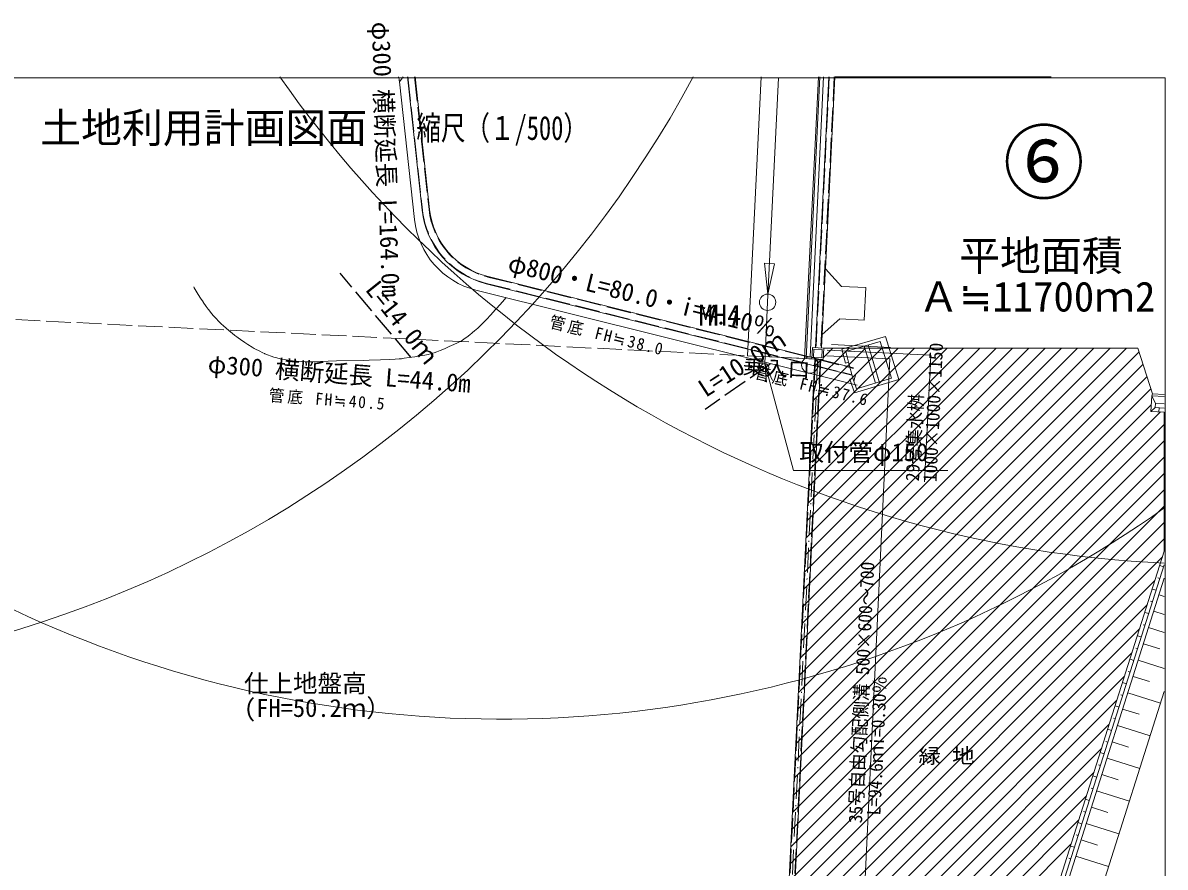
# Model space of a CAD drawing. Units: millimetres on the paper. Extents: x 0 to 420, y -4 to 310.
# Drawn here: x 140.2 to 419.8, y 103.6 to 310.3 of the extents above; entities that cross this region are included whole.
import ezdxf
from ezdxf.enums import TextEntityAlignment as Align

# ---------------------------------------------------------------- set-up
doc = ezdxf.new("R2010")
doc.units = ezdxf.units.MM
doc.linetypes.add('DASHED', pattern=[7.5, 6, -1.5])
doc.linetypes.add('DASHED_DOTTED', pattern=[9.25, 6, -1.5, 0.25, -1.5])
for name, color, linetype, lineweight in [('_0-3_①．雨水', 7, 'Continuous', 9), ('_0-5_②．汚水', 7, 'Continuous', 9), ('①．道路', 7, 'Continuous', 9), ('①．雨水', 7, 'Continuous', 9), ('②．汚水', 3, 'Continuous', 9), ('③．地下', 7, 'Continuous', 9), ('⑥．新設', 5, 'Continuous', 9), ('⑦．防火', 5, 'Continuous', 9), ('造成地', 7, 'Continuous', 9)]:
    doc.layers.add(name, color=color, linetype=linetype, lineweight=lineweight)
doc.styles.add('ＭＳ ゴシック', font='')
doc.styles.get('ＭＳ ゴシック').set_extended_font_data('MS Gothic')

msp = doc.modelspace()

# ---------------------------------------------------------------- linework, layer by layer
at = {"layer": '_0-3_①．雨水'}
for p, q in [((362.383, 228.96), (337.042, 230.165)), ((352.522, 230.831), (338.145, 231.514)), ((352.389, 228.034), (336.976, 228.767)), ((352.389, 228.034), (343.403, 39.104)), ((362.383, 228.96), (360.907, 197.933))]:
    msp.add_line(p, q, dxfattribs=at)
at = {"layer": '_0-5_②．汚水'}
for p, q in [((321.782, 226.875), (328.805, 200.665)), ((323.671, 222.722), (321.782, 226.875)), ((321.782, 226.875), (322.222, 222.334)), ((328.805, 200.665), (366.555, 200.665))]:
    msp.add_line(p, q, dxfattribs=at)
at = {"layer": '①．道路'}
for p, q in [((320.918, 297.06), (317.553, 228.799)), ((334.933, 297.06), (331.534, 228.11)), ((335.294, 297.06), (331.894, 228.092)), ((338.938, 297.06), (336.623, 250.098)), ((336.622, 250.099), (340.541, 245.773)), ((336.622, 250.099), (340.541, 245.773)), ((346.534, 245.478), (340.541, 245.773)), ((340.541, 245.773), (346.534, 245.478)), ((346.534, 245.478), (346.14, 237.488)), ((346.534, 245.478), (346.14, 237.488)), ((340.147, 237.783), (335.828, 233.991)), ((340.147, 237.783), (335.828, 233.991)), ((346.14, 237.488), (340.147, 237.783)), ((346.14, 237.488), (340.147, 237.783)), ((335.829, 233.993), (335.667, 230.709)), ((335.667, 230.709), (336.236, 230.681)), ((336.236, 230.681), (336.099, 227.885)), ((317.553, 228.799), (331.894, 228.092)), ((336.099, 227.885), (331.894, 228.092))]:
    msp.add_line(p, q, dxfattribs=at)
at = {"layer": '①．雨水'}
for p, q in [((337.436, 297.06), (334.169, 230.783)), ((338.938, 297.06), (335.667, 230.709)), ((333.302, 228.023), (333.44, 230.819)), ((333.44, 230.819), (336.236, 230.681)), ((333.721, 228.402), (333.82, 230.4)), ((333.82, 230.4), (335.817, 230.301)), ((335.719, 228.304), (335.817, 230.301)), ((336.099, 227.885), (336.236, 230.681)), ((334.031, 227.987), (324.719, 39.077)), ((335.529, 227.913), (326.217, 39.003)), ((333.302, 228.023), (336.099, 227.885)), ((333.721, 228.402), (335.719, 228.304))]:
    msp.add_line(p, q, dxfattribs=at)
at = {"layer": '①．雨水', "linetype": 'DASHED'}
for p, q in [((337.586, 297.06), (334.319, 230.776)), ((338.788, 297.06), (335.517, 230.717)), ((334.181, 227.979), (324.868, 39.069)), ((335.379, 227.92), (326.067, 39.01))]:
    msp.add_line(p, q, dxfattribs=at)
at = {"layer": '①．雨水', "linetype": 'DASHED_DOTTED'}
msp.add_line((334.78, 227.95), (325.468, 39.04), dxfattribs=at)
at = {"layer": '②．汚水'}
for p, q in [((322.484, 241.871), (325.122, 296.788)), ((321.694, 251.42), (322.579, 243.869)), ((324.191, 251.299), (321.694, 251.42)), ((322.579, 243.869), (324.191, 251.299)), ((322.484, 241.871), (321.767, 226.89))]:
    msp.add_line(p, q, dxfattribs=at)
for centre, radius in [((322.484, 241.871), 2), ((321.767, 225.89), 1)]:
    msp.add_circle(centre, radius, dxfattribs=at)
at = {"layer": '③．地下'}
for p, q in [((232.402, 295.864), (233.285, 297.06)), ((236.086, 262.106), (232.402, 295.864)), ((182.201, 245.377), (182.051, 245.623)), ((183.189, 243.78), (182.201, 245.377)), ((183.742, 242.915), (183.189, 243.78)), ((344.382, 221.563), (251.119, 244.873)), ((184.36, 241.968), (183.742, 242.915)), ((184.408, 241.896), (184.36, 241.968)), ((185.134, 240.856), (184.408, 241.896)), ((185.598, 240.214), (185.134, 240.856)), ((256.229, 240.423), (255.845, 239.989)), ((257.597, 242), (256.229, 240.423)), ((258.511, 243.073), (257.597, 242)), ((185.747, 240.02), (185.598, 240.214)), ((186.436, 239.157), (185.747, 240.02)), ((186.938, 238.548), (186.436, 239.157)), ((187.001, 238.475), (186.938, 238.548)), ((187.556, 237.869), (187.001, 238.475)), ((188.131, 237.263), (187.556, 237.869)), ((253.701, 237.664), (253.144, 237.085)), ((254.782, 238.825), (253.701, 237.664)), ((255.845, 239.989), (254.782, 238.825)), ((188.716, 236.694), (188.131, 237.263)), ((189.403, 236.048), (188.716, 236.694)), ((189.893, 235.616), (189.403, 236.048)), ((190.742, 234.89), (189.893, 235.616)), ((191.469, 234.303), (190.742, 234.89)), ((250.765, 234.863), (250.305, 234.463)), ((251.549, 235.575), (250.765, 234.863)), ((252.509, 236.472), (251.549, 235.575)), ((253.108, 237.05), (252.509, 236.472)), ((253.144, 237.085), (253.108, 237.05)), ((192.137, 233.779), (191.469, 234.303)), ((192.601, 233.434), (192.137, 233.779)), ((193.858, 232.518), (192.601, 233.434)), ((194.456, 232.096), (193.858, 232.518)), ((194.534, 232.044), (194.456, 232.096)), ((195.342, 231.523), (194.534, 232.044)), ((247.131, 232.179), (246.61, 231.923)), ((247.367, 232.312), (247.131, 232.179)), ((247.72, 232.538), (247.367, 232.312)), ((248.235, 232.894), (247.72, 232.538)), ((248.896, 233.374), (248.235, 232.894)), ((249.653, 233.945), (248.896, 233.374)), ((250.227, 234.398), (249.653, 233.945)), ((250.305, 234.463), (250.227, 234.398)), ((340.638, 230.368), (351.321, 233.519)), ((341.612, 229.818), (350.048, 232.306)), ((350.048, 232.306), (352.834, 223.293)), ((354.576, 222.988), (351.321, 233.519)), ((196.357, 230.89), (195.342, 231.523)), ((196.878, 230.58), (196.357, 230.89)), ((197.161, 230.424), (196.878, 230.58)), ((198.037, 229.967), (197.161, 230.424)), ((198.932, 229.519), (198.037, 229.967)), ((199.396, 229.301), (198.932, 229.519)), ((199.498, 229.257), (199.396, 229.301)), ((200.139, 228.999), (199.498, 229.257)), ((239.988, 229.258), (239.414, 229.129)), ((240.394, 229.365), (239.988, 229.258)), ((240.482, 229.39), (240.394, 229.365)), ((240.889, 229.524), (240.482, 229.39)), ((241.509, 229.749), (240.889, 229.524)), ((242.374, 230.085), (241.509, 229.749)), ((243.398, 230.504), (242.374, 230.085)), ((244.602, 231.017), (243.398, 230.504)), ((245.727, 231.515), (244.602, 231.017)), ((246.61, 231.923), (245.727, 231.515)), ((341.537, 226.995), (340.638, 230.368)), ((341.612, 229.818), (342.31, 227.201)), ((348.851, 222.083), (346.145, 231.151)), ((349.809, 222.369), (347.103, 231.437)), ((349.862, 222.19), (347.103, 231.437)), ((200.998, 228.673), (200.139, 228.999)), ((201.648, 228.444), (200.998, 228.673)), ((202, 228.333), (201.648, 228.444)), ((202.374, 228.238), (202, 228.333)), ((203.192, 228.052), (202.374, 228.238)), ((204.257, 227.831), (203.192, 228.052)), ((205.108, 227.669), (204.257, 227.831)), ((205.588, 227.591), (205.108, 227.669)), ((205.683, 227.579), (205.588, 227.591)), ((206.222, 227.525), (205.683, 227.579)), ((207.217, 227.449), (206.222, 227.525)), ((208.467, 227.373), (207.217, 227.449)), ((209.295, 227.336), (208.467, 227.373)), ((209.764, 227.33), (209.295, 227.336)), ((211.06, 227.338), (209.764, 227.33)), ((213.099, 227.373), (211.06, 227.338)), ((213.147, 227.374), (213.099, 227.373)), ((214.946, 227.437), (213.147, 227.374)), ((216.979, 227.509), (214.946, 227.437)), ((223.538, 227.629), (216.979, 227.509)), ((224.992, 227.667), (223.538, 227.629)), ((227.731, 227.773), (224.992, 227.667)), ((229.896, 227.871), (227.731, 227.773)), ((231.392, 227.954), (229.896, 227.871)), ((232.344, 228.021), (231.392, 227.954)), ((232.906, 228.073), (232.344, 228.021)), ((233.569, 228.155), (232.906, 228.073)), ((234.749, 228.321), (233.569, 228.155)), ((236.13, 228.535), (234.749, 228.321)), ((237.475, 228.76), (236.13, 228.535)), ((238.582, 228.962), (237.475, 228.76)), ((239.414, 229.129), (238.582, 228.962)), ((342.31, 227.201), (341.537, 226.995)), ((342.31, 227.201), (343.37, 223.338)), ((344.066, 224.39), (343.62, 222.605)), ((343.37, 223.338), (342.61, 223.086)), ((343.741, 219.68), (342.61, 223.086)), ((343.37, 223.338), (344.254, 220.673)), ((343.741, 219.68), (354.576, 222.988)), ((344.254, 220.673), (352.834, 223.293))]:
    msp.add_line(p, q, dxfattribs=at)
at = {"layer": '③．地下', "color": 3}
for p, q in [((234.364, 297.06), (237.927, 264.41)), ((236.215, 297.06), (239.756, 264.61)), ((253.651, 246.384), (343.067, 224.036)), ((254.097, 248.169), (343.513, 225.821))]:
    msp.add_line(p, q, dxfattribs=at)
at = {"layer": '③．地下', "linetype": 'DASHED'}
for p, q in [((234.485, 297.06), (238.046, 264.423)), ((236.094, 297.06), (239.637, 264.597)), ((253.68, 246.5), (343.096, 224.152)), ((254.056, 248.055), (343.484, 225.704))]:
    msp.add_line(p, q, dxfattribs=at)
at = {"layer": '③．地下', "linetype": 'DASHED', "lineweight": 25}
for p, q in [((235.286, 228.349), (217.855, 248.995)), ((323.135, 226.735), (307.183, 215.636))]:
    msp.add_line(p, q, dxfattribs=at)
at = {"layer": '③．地下'}
for centre, radius, start, end in [((222.461, 294.78), 10, 6.22762, 13.1817), ((255.968, 264.276), 20, 186.22762, 255.96721)]:
    msp.add_arc(centre, radius, start, end, dxfattribs=at)
at = {"layer": '③．地下', "color": 3}
for radius in [20.92, 19.08]:
    msp.add_arc((258.724, 266.679), radius, 186.22762, 255.96721, dxfattribs=at)
at = {"layer": '③．地下', "linetype": 'DASHED'}
for radius in [20.8, 19.2]:
    msp.add_arc((258.724, 266.679), radius, 186.22762, 255.96721, dxfattribs=at)
at = {"layer": '⑥．新設'}
msp.add_line((332.911, 228.499), (336.172, 297.06), dxfattribs=at)
msp.add_circle((332.816, 226.501), 2, dxfattribs=at)
at = {"layer": '⑦．防火'}
for centre, start, end in [((57.712, 429.694), 258.19858, 331.72574), ((257.473, 419.846), 206.00963, 305.37039), ((432.427, 457.73), 215.01724, 267.36488)]:
    msp.add_arc(centre, 280, start, end, dxfattribs=at)
at = {"layer": '造成地'}
for p, q in [((0.124, 296.783), (419.758, 296.783)), ((320.918, 297.06), (317.553, 228.799)), ((334.933, 297.06), (331.534, 228.11)), ((335.294, 297.06), (331.894, 228.092)), ((337.436, 297.06), (334.169, 230.783)), ((338.938, 297.06), (335.667, 230.709)), ((338.938, 297.06), (336.623, 250.098)), ((338.938, 297.06), (336.623, 250.098)), ((338.938, 297.06), (391.892, 297.06)), ((419.758, 296.783), (419.758, -0.016)), ((336.622, 250.099), (340.541, 245.773)), ((340.541, 245.773), (336.623, 250.098)), ((346.534, 245.478), (340.541, 245.773)), ((340.541, 245.773), (346.534, 245.478)), ((346.534, 245.478), (346.14, 237.488)), ((346.14, 237.488), (346.534, 245.478)), ((346.534, 245.478), (346.14, 237.488)), ((340.147, 237.783), (335.828, 233.991)), ((340.147, 237.783), (335.829, 233.993)), ((346.14, 237.488), (340.147, 237.783)), ((346.14, 237.488), (340.147, 237.783)), ((335.829, 233.993), (335.667, 230.709)), ((335.667, 230.709), (335.829, 233.993)), ((335.829, 233.993), (335.667, 230.709)), ((330.008, 146.371), (413.392, 229.756)), ((330.215, 150.57), (410.326, 230.681)), ((330.422, 154.769), (406.334, 230.681)), ((330.629, 158.968), (402.341, 230.681)), ((330.836, 163.168), (398.349, 230.681)), ((331.043, 167.367), (394.357, 230.681)), ((331.25, 171.566), (390.365, 230.681)), ((331.457, 175.765), (386.373, 230.681)), ((331.664, 179.964), (382.381, 230.681)), ((331.871, 184.163), (378.389, 230.681)), ((332.078, 188.362), (374.397, 230.681)), ((332.285, 192.561), (370.405, 230.681)), ((332.492, 196.76), (366.413, 230.681)), ((332.699, 200.959), (362.42, 230.681)), ((332.906, 205.159), (358.428, 230.681)), ((333.113, 209.358), (354.436, 230.681)), ((333.302, 228.022), (333.44, 230.819)), ((333.32, 213.557), (350.444, 230.681)), ((333.44, 230.819), (336.236, 230.681)), ((333.527, 217.756), (346.452, 230.681)), ((333.721, 228.402), (333.82, 230.399)), ((333.734, 221.955), (342.46, 230.681)), ((333.82, 230.399), (335.817, 230.301)), ((335.667, 230.709), (336.236, 230.681)), ((335.667, 230.709), (336.236, 230.681)), ((335.719, 228.303), (335.817, 230.301)), ((336.099, 227.885), (336.236, 230.681)), ((336.236, 230.681), (336.099, 227.885)), ((336.236, 230.681), (336.099, 227.885)), ((336.099, 227.884), (336.236, 230.681)), ((336.121, 228.334), (338.468, 230.681)), ((336.236, 230.681), (413.096, 230.681)), ((336.236, 230.681), (413.096, 230.681)), ((413.096, 230.681), (416.669, 219.499)), ((413.096, 230.681), (416.669, 219.499)), ((317.553, 228.799), (331.894, 228.092)), ((323.683, 18.074), (334.031, 227.987)), ((334.031, 227.987), (323.684, 18.096)), ((334.031, 227.986), (324.718, 39.076)), ((326.217, 39.003), (335.529, 227.913)), ((335.529, 227.912), (326.217, 39.002)), ((329.801, 142.172), (414.359, 226.73)), ((336.099, 227.885), (331.894, 228.092)), ((333.302, 228.022), (336.099, 227.884)), ((333.721, 228.402), (335.719, 228.303)), ((333.941, 226.154), (335.691, 227.905)), ((334.031, 227.987), (336.099, 227.885)), ((335.529, 227.913), (336.099, 227.885)), ((336.099, 227.885), (335.529, 227.913)), ((329.594, 137.973), (415.325, 223.704)), ((329.387, 133.774), (416.292, 220.679)), ((416.493, 218.948), (416.287, 215.153)), ((416.287, 215.153), (416.493, 218.948)), ((416.287, 215.153), (416.493, 218.948)), ((416.493, 218.948), (416.287, 215.153)), ((416.493, 218.948), (416.287, 215.153)), ((416.669, 219.499), (416.493, 218.948)), ((416.669, 219.499), (416.493, 218.948)), ((416.493, 218.948), (416.669, 219.499)), ((416.669, 219.499), (416.493, 218.948)), ((416.669, 219.499), (416.493, 218.948)), ((417.394, 217.096), (416.493, 218.948)), ((416.493, 218.948), (419.554, 218.781)), ((416.669, 219.499), (419.554, 219.334)), ((329.18, 129.575), (416.374, 216.769)), ((417.339, 216.098), (416.287, 215.153)), ((417.339, 216.098), (417.394, 217.096)), ((419.554, 215.977), (417.339, 216.098)), ((417.394, 217.096), (419.554, 216.979)), ((418.219, 215.048), (418.273, 216.047)), ((328.973, 125.376), (418.623, 215.026)), ((416.287, 215.153), (419.554, 214.976)), ((419.554, 214.976), (416.287, 215.153)), ((419.554, 214.976), (416.287, 215.153)), ((416.287, 215.153), (419.554, 214.976)), ((416.287, 215.153), (419.554, 214.976)), ((419.554, 214.976), (419.554, 180.934)), ((419.554, 214.976), (419.554, 180.934)), ((328.766, 121.177), (419.554, 211.964)), ((328.559, 116.977), (419.554, 207.972)), ((328.352, 112.778), (419.554, 203.98)), ((328.145, 108.579), (419.554, 199.988)), ((327.938, 104.38), (419.554, 195.996)), ((327.731, 100.181), (419.554, 192.004)), ((327.524, 95.982), (419.554, 188.012)), ((327.317, 91.783), (419.554, 184.02)), ((327.11, 87.584), (419.131, 179.605)), ((419.554, 180.934), (363.636, 5.196)), ((419.554, 180.934), (363.636, 5.196)), ((419.554, 180.934), (363.636, 5.196)), ((387.507, 80.218), (419.554, 180.934)), ((419.554, 177.636), (364.443, 4.434)), ((418.434, 177.414), (419.386, 177.111)), ((326.903, 83.385), (417.268, 173.75)), ((419.554, 174.338), (365.25, 3.671)), ((418.477, 174.252), (418, 174.404)), ((419.54, 174.297), (419.554, 174.293)), ((416.614, 171.697), (417.567, 171.393)), ((326.696, 79.186), (415.405, 167.894)), ((416.658, 168.535), (416.181, 168.686)), ((419.554, 169.889), (418.268, 170.298)), ((414.795, 165.979), (415.748, 165.676)), ((416.996, 166.298), (419.554, 165.485)), ((414.838, 162.817), (414.362, 162.969)), ((419.554, 161.08), (415.723, 162.299)), ((326.489, 74.986), (413.542, 162.039)), ((412.976, 160.262), (413.929, 159.958)), ((413.019, 157.1), (412.543, 157.251)), ((414.451, 158.3), (418.45, 157.028)), ((326.282, 70.787), (411.679, 156.184)), ((411.157, 154.544), (412.11, 154.241)), ((419.554, 152.272), (413.178, 154.301)), ((411.2, 151.382), (410.724, 151.534)), ((326.075, 66.588), (409.816, 150.329)), ((409.338, 148.827), (410.29, 148.524)), ((411.906, 150.302), (415.905, 149.029)), ((372.871, -0.06), (419.554, 146.656)), ((419.554, 146.637), (372.871, -0.06)), ((409.381, 145.665), (408.904, 145.817)), ((418.632, 143.758), (410.633, 146.303)), ((325.868, 62.389), (407.953, 144.474)), ((407.518, 143.109), (408.471, 142.806)), ((407.562, 139.947), (407.085, 140.099)), ((409.361, 142.304), (413.36, 141.031)), ((325.661, 58.19), (406.09, 138.619)), ((405.699, 137.392), (406.652, 137.089)), ((416.087, 135.759), (408.088, 138.304)), ((405.742, 134.23), (405.266, 134.382)), ((406.816, 134.305), (410.815, 133.033)), ((325.454, 53.991), (404.227, 132.764)), ((403.88, 131.675), (404.833, 131.371)), ((403.923, 128.513), (403.447, 128.664)), ((413.542, 127.761), (405.543, 130.306)), ((325.247, 49.792), (402.364, 126.909)), ((402.061, 125.957), (403.014, 125.654)), ((404.271, 126.307), (408.27, 125.034)), ((325.04, 45.593), (400.501, 121.054)), ((400.242, 120.24), (401.195, 119.936)), ((402.104, 122.795), (401.628, 122.947)), ((410.997, 119.763), (402.998, 122.308)), ((401.726, 118.309), (405.725, 117.036)), ((324.833, 41.394), (398.638, 115.199)), ((400.285, 117.078), (399.808, 117.229)), ((398.422, 114.522), (399.375, 114.219)), ((408.452, 111.765), (400.453, 114.31)), ((324.626, 37.195), (396.775, 109.343)), ((398.466, 111.36), (397.989, 111.512)), ((399.181, 110.31), (403.18, 109.038)), ((396.603, 108.805), (397.556, 108.502)), ((405.907, 103.766), (397.909, 106.311)), ((396.647, 105.643), (396.17, 105.795))]:
    msp.add_line(p, q, dxfattribs=at)
at = {"layer": '造成地', "linetype": 'DASHED'}
for p, q in [((337.586, 297.06), (334.319, 230.775)), ((338.788, 297.06), (335.517, 230.716)), ((108.541, 239.102), (317.553, 228.799)), ((317.553, 228.799), (334.031, 227.987)), ((334.181, 227.979), (324.868, 39.069)), ((335.379, 227.92), (326.067, 39.01))]:
    msp.add_line(p, q, dxfattribs=at)
at = {"layer": '造成地', "linetype": 'DASHED_DOTTED'}
msp.add_line((334.78, 227.949), (325.468, 39.039), dxfattribs=at)

# ---------------------------------------------------------------- texts
at = {"layer": '_0-3_①．雨水', "style": 'ＭＳ ゴシック', "width": 0.95}
for s, p in [('1000×1000×1150', (364.799, 197.766)), ('29号集水桝', (360.51, 197.958)), ('35号自由勾配側溝 500×600～700', (346.56, 114.272)), (' L=94.6ｍi=0.30％', (350.955, 114.063))]:
    msp.add_text(s, height=3.299, rotation=87.277, dxfattribs=at).set_placement(p, align=Align.BOTTOM_LEFT)
at = {"layer": '_0-5_②．汚水', "style": 'ＭＳ ゴシック'}
msp.add_text('取付管φ150', height=4.399, dxfattribs=at).set_placement((330.255, 201.665), align=Align.BOTTOM_LEFT)
at = {"layer": '①．道路', "style": 'ＭＳ ゴシック'}
for s, p in [('仕上地盤高 ', (194.355, 145.071)), ('(FH=50.2ｍ）', (194.355, 139.071))]:
    msp.add_text(s, height=4.399, rotation=0.002, dxfattribs=at).set_placement(p, align=Align.BOTTOM_LEFT)
at = {"layer": '②．汚水', "style": 'ＭＳ ゴシック'}
msp.add_text('MH4', height=5.132, dxfattribs=at).set_placement((305.603, 234.578), align=Align.BOTTOM_LEFT)
at = {"layer": '③．地下', "style": 'ＭＳ ゴシック'}
for s, rotation, p in [('φ300 横断延長 L=164.0m', 272.21, (224.269, 310.418)), ('φ800・L=80.0・i=4.10％', 345.967, (258.325, 248.244)), ('φ300 横断延長 L=44.0m', 355.621, (185.28, 223.353))]:
    msp.add_text(s, height=4.399, rotation=rotation, dxfattribs=at).set_placement(p, align=Align.BOTTOM_LEFT)
at = {"layer": '③．地下', "color": 1, "style": 'ＭＳ ゴシック'}
for s, rotation, p in [('L=14.0ｍ', 308.701, (222.811, 244.104)), ('L=10.0ｍ', 32.986, (308.061, 217.362))]:
    msp.add_text(s, height=4.399, rotation=rotation, dxfattribs=at).set_placement(p, align=Align.BOTTOM_LEFT)
at = {"layer": '③．地下', "char_height": 2.933, "attachment_point": 7, "style": 'ＭＳ ゴシック'}
for s, insert, rotation in [('\\T1.2;\\W0.95;管底\\~FH≒38.0', (268.814, 235.486), 345.967), ('\\T1.2;\\W0.95;管底\\~FH≒37.6', (318.922, 223.093), 345.967), ('\\T1.2;\\W0.95;管底\\~FH≒40.5', (200.314, 217.405), 355.621)]:
    msp.add_mtext(s, dxfattribs=dict(at, insert=insert, rotation=rotation))
at = {"layer": '造成地', "style": 'ＭＳ ゴシック'}
msp.add_text('土地利用計画図面', height=7.331, rotation=0.002, dxfattribs=at).set_placement((144.506, 278.714), align=Align.BOTTOM_LEFT)
at = {"layer": '造成地', "style": 'ＭＳ ゴシック', "width": 0.75}
msp.add_text('縮尺（１/500）', height=5.865, rotation=0.002, dxfattribs=at).set_placement((236.548, 279.845), align=Align.BOTTOM_LEFT)
at = {"layer": '造成地', "color": 1, "style": 'ＭＳ ゴシック'}
for s, height, p in [('⑥', 14.66, (380.078, 264.357)), ('\u3000平地面積', 7.331, (359.353, 247.41)), ('Ａ≒11700ｍ2', 7.331, (359.353, 237.41))]:
    msp.add_text(s, height=height, rotation=0.002, dxfattribs=at).set_placement(p, align=Align.BOTTOM_LEFT)
at = {"layer": '造成地', "color": 1, "style": 'ＭＳ ゴシック', "width": 1.1}
msp.add_text('乗入口', height=3.666, rotation=357.178, dxfattribs=at).set_placement((316.262, 223.185), align=Align.BOTTOM_LEFT)
at = {"layer": '造成地', "style": 'ＭＳ ゴシック', "width": 1.1}
msp.add_text('緑 地', height=3.666, dxfattribs=at).set_placement((359.395, 127.938), align=Align.BOTTOM_LEFT)

doc.saveas('drawing.dxf')
